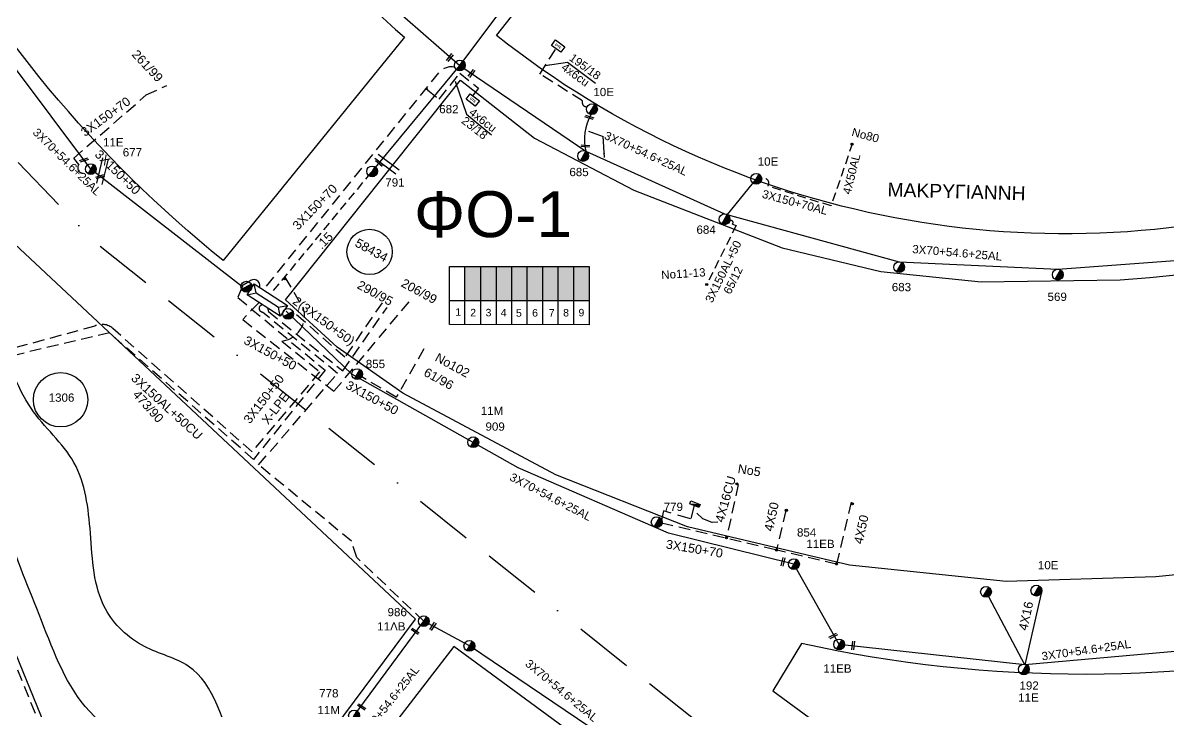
# Model space of a CAD drawing. Header units: millimetres. Extents: x 72 to 3039, y -786 to 786.
# Drawn here: x 1592.4 to 1841.3, y 243.8 to 393.6 of the extents above; entities that cross this region are included whole.
import ezdxf

# ---------------------------------------------------------------- set-up
doc = ezdxf.new("R2010")
doc.units = ezdxf.units.MM
doc.linetypes.add('BORDER', pattern=[44.45, 12.7, -6.35, 12.7, -6.35, 0, -6.35])
doc.linetypes.add('DASHED', pattern=[19.05, 12.7, -6.35])
for name, color, linetype in [('Pillar OTE', 7, 'Continuous'), ('Άγνωστα', 7, 'Continuous'), ('Εναέρια παροχή ΧΤ 4x16', 7, 'SYN_LINE'), ('Επιγραφές - Σχήματα', 7, 'Continuous'), ('Καλώδια ΧΤ   3x150+50AL', 7, 'DASHED'), ('Καλώδια ΧΤ   3x150+70 XLPE', 7, 'DASHED'), ('Καλώδια ΧΤ   3x150+70AL', 7, 'DASHED'), ('Καλώδια ΧΤ   3x150AL+50CU', 7, 'DASHED'), ('Καλώδια ΧΤ   3x150AL+50XLPE', 7, 'DASHED'), ('Μηχανική τομή', 7, 'Continuous'), ('Στύλος ΦΜ', 7, 'Continuous'), ('Στύλος ΦΜ @ 1', 7, 'Continuous'), ('Συνδέσεις', 7, 'Continuous'), ('Συνεστραμμένα ΧΤ   3x70+54.6+25 AL', 7, 'SYN_LINE'), ('Τομή', 7, 'Continuous'), ('Υποσταθμοί', 7, 'Continuous'), ('Υποσταθμός εναέριος 2 στύλων', 7, 'Continuous'), ('Υποσταθμός πόλεως', 7, 'Continuous'), ('Υπόβαθρο ΔΕΗ', 7, 'Continuous'), ('Υπόγεια καλώδια Παροχών ΧΤ   .15', 7, 'DASHED'), ('Υπόγεια καλώδια Παροχών ΧΤ   4x16CU', 7, 'DASHED'), ('Υπόγεια καλώδια Παροχών ΧΤ   4x50AL', 7, 'DASHED'), ('Υπόγεια καλώδια Παροχών ΧΤ   4x6', 7, 'DASHED')]:
    doc.layers.add(name, color=color, linetype=linetype)
doc.styles.get("Standard").update_dxf_attribs({"font": 'arial.ttf'})
doc.linetypes.add('SYN_LINE', pattern='A,0.5,-0.0001,["/\\/\\/\\/",Standard,S=0.1,R=0,X=0,Y=-0.05],-0.25', length=0.7501)
doc.dimstyles.new('ISO-25', dxfattribs={"dimtxt": 2.5, "dimasz": 2.5, "dimexe": 1.25, "dimexo": 0.625, "dimtad": 1, "dimtxsty": 'Standard', "dimcen": 2.5, "dimadec": 0, "dimazin": 0, "dimtfac": 1, "dimtmove": 0, "dimatfit": 3, "dimfxl": 1, "dimarcsym": 0})

# ---------------------------------------------------------------- blocks, each defined once
blk = doc.blocks.new('ΥΠΑΡΧΩΝ ΤΣΙΜΕΝΤΕΝΙΟΣ ΣΤΥΛΟΣ')
at = {"layer": 'Στύλος ΦΜ'}
blk.add_hatch(color=7, dxfattribs=at).paths.add_polyline_path([(-1.29, -2.28, 0.574793), (2.62, 0, 0.268822), (1.3, 2.27)])
at = {"layer": 'Στύλος ΦΜ', "color": 7}
blk.add_line((-1.29, -2.28), (1.3, 2.27), dxfattribs=at)
blk.add_circle((0, 0), 2.62, dxfattribs=at)
at = {"layer": 'Στύλος ΦΜ', "flags": 4}
for tag, p in [('ΑΡΙΘΜΟΣ', (-4.68, 8.05)), ('ΤΥΠΟΣ', (-4.91, 3.03))]:
    blk.add_attdef(tag, p, '', height=4, dxfattribs=at)
blk = doc.blocks.new('ΥΠΟΣΤΑΘΜΟΣ ΕΝΑΕΡΙΟΣ ΕΠΙ 2 ΣΤΥΛΩΝ')
at = {"layer": 'Υποσταθμός εναέριος 2 στύλων', "linetype": 'Continuous'}
for points in [[(-11.97, -2.11, 0.574793), (-8.45, -0.07, 0.268822), (-9.64, 1.98)], [(9.68, -2.15, 0.574793), (13.19, -0.1, 0.268822), (12.01, 1.95)]]:
    blk.add_hatch(color=256, dxfattribs=at).paths.add_polyline_path(points)
for p, q in [((-11.97, -2.11), (-9.64, 1.98)), ((9.68, -2.15), (12.01, 1.95))]:
    blk.add_line(p, q, dxfattribs=at)
for centre in [(-10.81, -0.07), (10.84, -0.1)]:
    blk.add_circle(centre, 2.36, dxfattribs=at)
at = {"layer": 'Υποσταθμός πόλεως', "linetype": 'Continuous', "ltscale": 40}
blk.add_lwpolyline([(-8.57, 2.82), (8.57, 2.82), (8.57, -2.82), (-8.57, -2.82)], close=True, dxfattribs=at)
for points in [[(-5.75, 0), (-8.57, 2.82)], [(-8.57, -2.82), (-5.75, 0)], [(-5.75, 0), (5.75, 0)], [(5.75, 0), (8.57, 2.82)], [(8.57, -2.82), (5.75, 0)]]:
    blk.add_lwpolyline(points, dxfattribs=at)
at = {"layer": 'Υποσταθμός εναέριος 2 στύλων', "ltscale": 40, "flags": 1}
for tag, p in [('ΜΕΤΑΣΧΗΜΑΤΙΣΜΟΣ', (14.09, 2.51)), ('ΙΣΧΥΣ', (14.07, -0.28)), ('ΑΡΙΘΜΟΣ', (14.19, -3))]:
    blk.add_attdef(tag, p, '', height=1.8, dxfattribs=at)
blk = doc.blocks.new('υποσταθμος σε κλειστο χωρο')
at = {"layer": 'Υποσταθμοί', "ltscale": 40}
blk.add_hatch(color=256, dxfattribs=at).paths.add_polyline_path([(-9.5, -3.1), (9.5, -3.1), (9.5, 3.1)])
blk.add_lwpolyline([(-9.5, -3.1), (-9.5, 3.1), (9.5, 3.1), (9.5, -3.1)], close=True, dxfattribs=at)
blk.add_lwpolyline([(-9.5, -3.1), (9.5, 3.1)], dxfattribs=at)
blk = doc.blocks.new('ΥΠΑΡΧΩΝ ΥΠΟΣΤΑΘΜΟΣ ΣΕ ΚΛΕΙΣΤΟ ΧΩΡΟ')
at = {"layer": 'Υποσταθμοί'}
blk.add_blockref('υποσταθμος σε κλειστο χωρο', (0, 0), dxfattribs=at)
at = {"layer": 'Υποσταθμοί', "linetype": 'SYN_LINE', "ltscale": 40, "flags": 1}
for tag, p in [('ΜΕΤΑΣΧΗΜΑΤΙΣΜΟΣ', (10.7, 2.2)), ('ΙΣΧΥΣ', (10.6, -0.9)), ('ΑΡΙΘΜΟΣ', (10.8, -3.9))]:
    blk.add_attdef(tag, p, '', height=2, dxfattribs=at)
blk = doc.blocks.new('ΤΟΜΗ')
at = {"layer": 'Τομή', "ltscale": 40}
for p, q in [((-5.68, 0), (5.68, 0)), ((5.68, -2.33), (-5.68, -2.33))]:
    blk.add_line(p, q, dxfattribs=at)
blk = doc.blocks.new('_ΣΥΝΔΕΣΗ')
at = {"layer": 'Συνδέσεις', "linetype": 'SYN_LINE', "ltscale": 40}
blk.add_hatch(color=256, dxfattribs=at).paths.add_polyline_path([(0.5, -0.01, 1), (-0.5, -0.01, 1)])
at = {"layer": 'Συνδέσεις'}
blk.add_circle((0, -0.01), 0.5, dxfattribs=at)
blk = doc.blocks.new('ΜΗΧΑΝΙΚΗ ΤΟΜΗ')
at = {"layer": 'Μηχανική τομή', "ltscale": 40}
for p, q in [((-1.89, 0.78), (1.89, 0.78)), ((1.89, 0), (-1.89, 0))]:
    blk.add_line(p, q, dxfattribs=at)
blk = doc.blocks.new('PILLAR ΟΤΕ')
at = {"layer": 'Pillar OTE', "ltscale": 40}
blk.add_lwpolyline([(-3.31, 2.02), (3.39, 2.02), (3.39, -1.99), (-3.31, -1.99)], close=True, dxfattribs=at)
at = {"layer": 'Pillar OTE', "insert": (-1.81, 0.71), "char_height": 1.3575, "width": 109.961, "attachment_point": 1}
blk.add_mtext('{\\fArial|b1|i0|c161|p34;OTE}', dxfattribs=at)

msp = doc.modelspace()

# ---------------------------------------------------------------- hatches: boundary and pattern name
at = {"layer": 'Pillar OTE', "ltscale": 40}
h = msp.add_hatch(color=256, dxfattribs=at)
h.dxf.hatch_style = 1
h.paths.add_polyline_path([(1679.88, 379.07), (1680.29, 378.97), (1680.1, 379.35)])
at = {"layer": 'Καλώδια ΧΤ   3x150AL+50CU', "linetype": 'DASHED', "ltscale": 0.2}
h = msp.add_hatch(color=6, dxfattribs=at)
h.dxf.hatch_style = 1
h.paths.add_polyline_path([(1691.89, 340.55), (1688.45, 340.55), (1688.45, 333.19), (1691.89, 333.19)])
h = msp.add_hatch(color=27, dxfattribs=at)
h.dxf.hatch_style = 1
h.paths.add_polyline_path([(1695.33, 340.55), (1691.89, 340.55), (1691.89, 333.19), (1695.33, 333.18)])
h = msp.add_hatch(color=85, dxfattribs=at)
h.dxf.hatch_style = 1
h.paths.add_polyline_path([(1698.63, 340.55), (1695.33, 340.55), (1695.33, 333.18), (1698.63, 333.18)])
h = msp.add_hatch(color=173, dxfattribs=at)
h.dxf.hatch_style = 1
h.paths.add_polyline_path([(1702.01, 340.55), (1698.63, 340.55), (1698.63, 333.18), (1702.01, 333.18)])
h = msp.add_hatch(color=5, dxfattribs=at)
h.dxf.hatch_style = 1
h.paths.add_polyline_path([(1705.41, 340.55), (1702.01, 340.55), (1702.01, 333.18), (1705.41, 333.17)])
h = msp.add_hatch(color=2, dxfattribs=at)
h.dxf.hatch_style = 1
h.paths.add_polyline_path([(1708.75, 340.55), (1705.41, 340.55), (1705.41, 333.17), (1708.74, 333.17)])
h = msp.add_hatch(color=133, dxfattribs=at)
h.dxf.hatch_style = 1
h.paths.add_polyline_path([(1712.13, 340.55), (1708.75, 340.55), (1708.74, 333.17), (1712.13, 333.17)])
h = msp.add_hatch(color=30, dxfattribs=at)
h.dxf.hatch_style = 1
h.paths.add_polyline_path([(1715.45, 340.55), (1712.13, 340.55), (1712.13, 333.17), (1715.45, 333.16)])

# ---------------------------------------------------------------- linework, layer by layer
at = {"layer": 'Pillar OTE', "ltscale": 40}
for points in [[(1680.1, 379.35), (1680.29, 378.97), (1679.88, 379.07), (1680.1, 379.35)], [(1685.12, 327.91), (1685.12, 340.55), (1715.45, 340.55), (1715.45, 327.88), (1685.12, 327.91)], [(1688.45, 327.91), (1688.45, 340.55)], [(1691.89, 327.91), (1691.89, 340.55)], [(1695.33, 327.9), (1695.33, 340.55)], [(1698.62, 327.9), (1698.63, 340.55)], [(1702.01, 327.9), (1702.01, 340.55)], [(1705.41, 327.89), (1705.41, 340.55)], [(1708.74, 327.89), (1708.75, 340.55)], [(1712.13, 327.89), (1712.13, 340.55)], [(1685.12, 333.19), (1715.45, 333.16)]]:
    msp.add_lwpolyline(points, dxfattribs=at)
at = {"layer": 'Άγνωστα', "color": 6, "linetype": 'DASHED', "ltscale": 0.2}
msp.add_lwpolyline([(1640.08, 336.24), (1639.08, 333.81), (1658.04, 317.99), (1642.49, 298.57), (1611.19, 326.13), (1569.11, 316.15), (1573.55, 301.97, -1.192804), (1568.97, 300.92, -2.694576)], format="xyb", dxfattribs=at)
at = {"layer": 'Άγνωστα', "color": 5, "linetype": 'DASHED', "ltscale": 0.2}
msp.add_lwpolyline([(1747.88, 293.12), (1745.31, 281.56)], dxfattribs=at)
at = {"layer": 'Άγνωστα', "color": 5}
msp.add_lwpolyline([(1810.15, 253.91), (1801.72, 269.76)], dxfattribs=at)
at = {"layer": 'Εναέρια παροχή ΧΤ 4x16', "color": 5, "ltscale": 20}
msp.add_lwpolyline([(1813.86, 270.04), (1810.15, 253.91)], dxfattribs=at)
at = {"layer": 'Επιγραφές - Σχήματα', "ltscale": 20}
msp.add_lwpolyline([(1743.46, 284.95), (1742.19, 284.88), (1740.17, 285.63), (1738.89, 286.9)], dxfattribs=at)
msp.add_circle((1600.55, 311.56), 5.91, dxfattribs=at)
at = {"layer": 'Καλώδια ΧΤ   3x150+50AL', "color": 1, "ltscale": 0.15}
msp.add_lwpolyline([(1745.89, 350.2, -1.363264), (1746.61, 349.8), (1747.42, 349.51), (1741.12, 336.83)], format="xyb", dxfattribs=at)
at = {"layer": 'Καλώδια ΧΤ   3x150+50AL', "color": 27, "ltscale": 0.2}
msp.add_lwpolyline([(1649.29, 338.26), (1653.37, 331.35, -0.461332), (1648.64, 324.33), (1656.87, 317.65), (1642.18, 300.26), (1611.89, 327.08, 0.305179), (1608, 327.6), (1569.27, 316.98, -0.099638), (1566.54, 311.36), (1568.78, 306.74)], format="xyb", dxfattribs=at)
at = {"layer": 'Καλώδια ΧΤ   3x150+50AL', "color": 30, "ltscale": 0.2}
msp.add_lwpolyline([(1643.62, 332.68), (1640.14, 329.01), (1659.98, 313.4), (1676.99, 333.66)], dxfattribs=at)
at = {"layer": 'Καλώδια ΧΤ   3x150+50AL', "color": 85, "ltscale": 0.2}
msp.add_lwpolyline([(1679.51, 263.39), (1664.95, 277.22), (1663.79, 280.79), (1643.6, 297.41), (1660.74, 317.3), (1644.41, 330.64, -0.932555), (1644.48, 332.21)], format="xyb", dxfattribs=at)
at = {"layer": 'Καλώδια ΧΤ   3x150+50AL', "color": 2, "ltscale": 0.2}
msp.add_lwpolyline([(1645.54, 331.53), (1645.73, 330.75), (1661.89, 317.86), (1671.52, 331.6)], dxfattribs=at)
at = {"layer": 'Καλώδια ΧΤ   3x150+50AL', "color": 133, "ltscale": 0.2}
msp.add_lwpolyline([(1670.44, 332.68), (1662.32, 320.81), (1651.05, 330.79)], dxfattribs=at)
at = {"layer": 'Καλώδια ΧΤ   3x150+50AL', "color": 5, "ltscale": 0.2}
msp.add_lwpolyline([(1679.52, 322.62), (1673.53, 312.13), (1665.02, 317.13)], dxfattribs=at)
at = {"layer": 'Καλώδια ΧΤ   3x150+70AL', "color": 173, "ltscale": 0.2}
msp.add_lwpolyline([(1645.29, 336.27), (1682.83, 382.73, -0.285813), (1686.24, 383.91, -0.555436)], format="xyb", dxfattribs=at)
at = {"layer": 'Καλώδια ΧΤ   3x150+70AL', "color": 2, "ltscale": 0.2}
msp.add_lwpolyline([(1606.17, 361.07, -0.861252), (1604.5, 362.72), (1603.42, 364.13), (1619.19, 377.88), (1623.66, 379.93)], format="xyb", dxfattribs=at)
at = {"layer": 'Καλώδια ΧΤ   3x150+70AL', "color": 1, "ltscale": 0.15}
msp.add_lwpolyline([(1768.03, 353.72), (1754.29, 358.09, 1.181075), (1752.68, 359.08)], format="xyb", dxfattribs=at)
at = {"layer": 'Καλώδια ΧΤ   3x150AL+50CU', "color": 7, "linetype": 'DASHED', "ltscale": 0.2}
msp.add_lwpolyline([(1713.98, 376.59), (1704.75, 382.42)], dxfattribs=at)
at = {"layer": 'Καλώδια ΧΤ   3x150AL+50CU', "color": 85, "ltscale": 0.2}
msp.add_lwpolyline([(1550.47, 127.27, 0.167498), (1548.62, 129.54), (1546.56, 129.9), (1546.53, 132.78), (1549.32, 132.66), (1553.53, 130.94), (1556.34, 130.84), (1557.61, 130.84), (1612.23, 123.49, 0.418036), (1626.16, 134.26, -0.105438), (1628.31, 140.51, -0.435561), (1630.56, 144.15), (1634.08, 146.19), (1633.81, 147.59, 0.651096), (1631.18, 155.18), (1571.08, 301.93)], format="xyb", dxfattribs=at)
at = {"layer": 'Συνεστραμμένα ΧΤ   3x70+54.6+25 AL', "color": 2, "ltscale": 20}
msp.add_lwpolyline([(1607.14, 361.74), (1581.43, 396.03), (1561.9, 430.07), (1548.79, 460.94), (1540.89, 489.8), (1537.15, 515.37), (1535.28, 535.85), (1534.12, 565.03), (1536.11, 586.78), (1541.27, 612.05), (1527.02, 622.19)], dxfattribs=at)
at = {"layer": 'Συνεστραμμένα ΧΤ   3x70+54.6+25 AL', "color": 173, "ltscale": 20}
msp.add_lwpolyline([(1601.36, 540.96), (1610.85, 498.67), (1622.75, 465.07), (1637.67, 437.41), (1649.94, 421.69), (1659.48, 408.7), (1687.35, 384.3)], dxfattribs=at)
at = {"layer": 'Συνεστραμμένα ΧΤ   3x70+54.6+25 AL', "color": 1, "ltscale": 20}
for points in [[(1668.28, 361.23), (1687.36, 384.3), (1714.01, 419.87), (1735.23, 442.82)], [(1687.35, 384.3), (1714.73, 365.62), (1744.88, 352), (1782.85, 341.59), (1817.33, 339.97), (1849.67, 342.38), (1879.25, 345.51), (1893.47, 347.01)]]:
    msp.add_lwpolyline(points, dxfattribs=at)
at = {"layer": 'Συνεστραμμένα ΧΤ   3x70+54.6+25 AL', "color": 6, "ltscale": 20}
msp.add_lwpolyline([(1643.83, 335.99, 0.824539), (1641.47, 337.2), (1639.85, 336.24), (1607.14, 361.74)], format="xyb", dxfattribs=at)
at = {"layer": 'Συνεστραμμένα ΧΤ   3x70+54.6+25 AL', "color": 1, "ltscale": 10}
msp.add_lwpolyline([(1751.79, 359.64), (1745.47, 351.84)], dxfattribs=at)
at = {"layer": 'Συνεστραμμένα ΧΤ   3x70+54.6+25 AL', "color": 5, "ltscale": 20}
msp.add_lwpolyline([(1900, 262.41), (1884.45, 260.5), (1810.15, 253.91), (1769.8, 258.33), (1759.97, 275.8), (1732.71, 282.51), (1699.99, 296.75), (1663.84, 317.13), (1649.61, 330.86)], dxfattribs=at)
at = {"layer": 'Συνεστραμμένα ΧΤ   3x70+54.6+25 AL', "color": 85, "ltscale": 20}
for points in [[(1664.34, 242.84), (1664.34, 242.84), (1679.51, 263.39)], [(1802.5, 176.12), (1774.75, 196.62), (1738.28, 222.12), (1718.09, 238.67), (1689.43, 258.01), (1679.51, 263.39), (1679.51, 263.39)]]:
    msp.add_lwpolyline(points, dxfattribs=at)
at = {"layer": 'Συνεστραμμένα ΧΤ   3x70+54.6+25 AL', "color": 1, "linetype": 'SYN_LINE', "ltscale": 10}
msp.add_arc((1725.14, 368.23), 10.74, 149.8599, 194.0671, dxfattribs=at)
at = {"layer": 'Υπόβαθρο ΔΕΗ'}
for points in [[(1675.29, 390.44), (1635.92, 341.85, -0.204631), (1538.56, 524.44), (1600.73, 530.49, 0.185276), (1675.29, 390.44, 0.883462)], [(1870.91, 419.88), (1877.05, 356.39, -0.24723), (1695.3, 390.82), (1735.1, 441.32, 0.200217), (1870.91, 419.88, -0.178998)], [(1912.77, -92.84), (1811.32, -10.35), (1793.95, 14.66), (1786.14, 32.84), (1769.4, 61.49), (1759.83, 76.42), (1734.57, 110.35), (1713.39, 133.78), (1693.09, 154.57, 0.345717), (1674.29, 157.05), (1655.63, 146.96, 0.248317), (1634.79, 148.29), (1568.35, 311.22)], [(1894.61, 145.99), (1885.34, 258.75, -0.110239), (1761.64, 258.53), (1755.36, 248.22), (1894.61, 145.99)]]:
    msp.add_lwpolyline(points, format="xyb", dxfattribs=at)
at = {"layer": 'Υπόβαθρο ΔΕΗ', "color": 1, "linetype": 'BORDER', "lineweight": 30, "flags": 128}
msp.add_lwpolyline([(1161.32, -307.88), (1183.99, -216.79), (1288.48, 155.79), (1516.42, 441.46), (1607.46, 346.35), (1770.62, 216.28), (2064.96, -1.2)], dxfattribs=at)
at = {"layer": 'Υπόβαθρο ΔΕΗ'}
for points in [[(1877.78, 343.3), (1884.25, 277.61), (1838.66, 273.07), (1806.07, 272.05), (1772.06, 275.56), (1736.82, 283.92), (1708.24, 295.2), (1674.92, 312.96), (1660.65, 323.02), (1649.43, 333.33), (1687.49, 381.12), (1703.55, 368.45), (1725.15, 357.15), (1757.44, 344.61), (1778.83, 339.47), (1800.64, 337.21), (1830.92, 337.62), (1837.35, 338.14), (1864.39, 340.93), (1877.78, 343.3)], [(1648.84, 225.01), (1648.84, 225.01), (1677.73, 263.79), (1561.07, 373.04), (1540.87, 376.4), (1540.1, 375.6), (1565.38, 316.75)], [(1698.18, 185.92), (1728.91, 226.34), (1686.02, 257.86), (1661.68, 226.23), (1698.18, 185.92)]]:
    msp.add_lwpolyline(points, dxfattribs=at)
msp.add_circle((1667.73, 343.74), 4.92, dxfattribs=at)
for points in [[(1913.39, -91.84), (1910.67, -87.13), (1901.72, -78.39), (1890.07, -61.02), (1871.96, -46.98), (1848.42, -26.03), (1819.68, 5.53), (1810.61, 13.68), (1802.29, 30.22), (1769.72, 65.89), (1761.47, 76.97), (1756.27, 88.1), (1746.69, 99.13), (1739.6, 112.79), (1714.41, 144), (1681.91, 181.48), (1642.93, 212.01), (1639.44, 221.59), (1626.4, 231.1), (1605.9, 244.83), (1595.89, 264.84), (1588.6, 285.36), (1584.02, 299.5), (1569.42, 311.36), (1557.84, 337.31), (1550.14, 350.46), (1546.77, 375.41)], [(1919.55, -81.8), (1917, -79.66), (1915.11, -70.97), (1906.19, -67.42), (1890, -46.9), (1866.66, -27.71), (1848.08, -9.69), (1840.66, 3.49), (1828.74, 10.75), (1824.18, 17.97), (1819.27, 34.38), (1809.32, 44.49), (1810.59, 42.11), (1807.71, 40.95), (1803.83, 42.44), (1793.86, 55.73), (1776.39, 74.37), (1769.57, 87.77), (1755.2, 103.48), (1749.49, 114.83), (1748.49, 115.31), (1747.46, 114.35), (1744.52, 115.99), (1732.2, 137.7), (1731.62, 137.68), (1731.13, 136.13), (1720.56, 147.22), (1716.84, 152.55), (1713.49, 160.39), (1705.21, 170.66), (1697.69, 179.47), (1672.22, 204.18), (1662.12, 208.28), (1638.84, 233.9), (1628.31, 253.61), (1618.8, 257.87), (1610.3, 266.09), (1607.03, 282.53), (1603.46, 297.89), (1594.15, 309.71), (1586.24, 325.43), (1572.1, 341.31), (1562.61, 357.02), (1557.58, 373.62)]]:
    msp.add_spline(points, degree=3, dxfattribs=at)
at = {"layer": 'Υπόγεια καλώδια Παροχών ΧΤ   .15', "color": 27, "ltscale": 0.15}
msp.add_lwpolyline([(1646.86, 335.31), (1668.28, 361.23)], dxfattribs=at)
at = {"layer": 'Υπόγεια καλώδια Παροχών ΧΤ   4x16CU', "color": 5, "ltscale": 0.23}
msp.add_lwpolyline([(1738.31, 288.52), (1737.5, 285.62), (1731.65, 287.37), (1731.06, 284.72)], dxfattribs=at)
at = {"layer": 'Υπόγεια καλώδια Παροχών ΧΤ   4x50AL', "color": 1, "ltscale": 0.15}
msp.add_lwpolyline([(1772.7, 367.36), (1768.03, 353.72)], dxfattribs=at)
at = {"layer": 'Υπόγεια καλώδια Παροχών ΧΤ   4x50AL', "color": 5, "ltscale": 0.2}
for points in [[(1772.43, 289.3), (1769.23, 275.78), (1755.94, 278.93), (1730.73, 284.8)], [(1758.2, 287.48), (1756.16, 278.88)]]:
    msp.add_lwpolyline(points, dxfattribs=at)
at = {"layer": 'Υπόγεια καλώδια Παροχών ΧΤ   4x6', "color": 1, "linetype": 'DASHED', "ltscale": 0.2}
msp.add_lwpolyline([(1715.02, 375.31, -0.552042), (1713.98, 376.59), (1704.75, 382.42), (1708.25, 387.95)], format="xyb", dxfattribs=at)
at = {"layer": 'Υπόγεια καλώδια Παροχών ΧΤ   4x6', "color": 173, "linetype": 'DASHED', "ltscale": 0.2}
msp.add_lwpolyline([(1680.29, 378.97), (1682.86, 376.99), (1687.32, 382.59), (1691.42, 379.36), (1690.12, 377.71)], dxfattribs=at)

# ---------------------------------------------------------------- block references
at = {"layer": 'Pillar OTE', "xscale": 0.375, "yscale": 0.375, "zscale": 0.375}
for p, rotation in [((1708.68, 388.51), 324), ((1690.12, 376.79), 322.0000000000001)]:
    msp.add_blockref('PILLAR ΟΤΕ', p, dxfattribs=dict(at, rotation=rotation))
at = {"layer": 'Μηχανική τομή'}
for p, xscale, yscale, zscale, rotation in [((1685.31, 385.88), 0.4999999999996212, 0.4999999999996212, 0.4999999999996212, 52.7640606360772), ((1690.04, 382.45), 0.4999999999996557, 0.4999999999996557, 0.4999999999996557, 52.76406063607202), ((1715.44, 372.82), 0.4999999999996771, 0.4999999999996771, 0.4999999999996771, 342.3120744253746), ((1714.6, 366.59), 0.4999999999996771, 0.4999999999996771, 0.4999999999996771, 355.7392486355627), ((1605.71, 363.52), 0.4999999999996562, 0.4999999999996562, 0.4999999999996562, 18.62120344592566), ((1669.76, 362.93), 0.4999999999996153, 0.4999999999996153, 0.4999999999996153, 319.6011395096744), ((1609.2, 359.91), 0.4999999999996562, 0.4999999999996562, 0.4999999999996562, 18.62120344592566), ((1757.78, 276.25), 0.4999999999997163, 0.4999999999997163, 0.4999999999997163, 74.97265173123797), ((1677.75, 261.36), 0.4999999999999271, 0.4999999999999271, 0.4999999999999271, 146.2753955288472), ((1681.33, 262.36), 0.4999999999999271, 0.4999999999999271, 0.4999999999999271, 236.2753955288472), ((1768.59, 260.01), 0.4999999999998008, 0.4999999999998008, 0.4999999999998008, 27.36546463591612), ((1772.65, 258.12), 0.4999999999998386, 0.4999999999998386, 0.4999999999998386, 264.2859903990271), ((1666.11, 244.91), 0.4999999999999271, 0.4999999999999271, 0.4999999999999271, 146.2753955288472)]:
    msp.add_blockref('ΜΗΧΑΝΙΚΗ ΤΟΜΗ', p, dxfattribs=dict(at, xscale=xscale, yscale=yscale, zscale=zscale, rotation=rotation))
at = {"layer": 'Στύλος ΦΜ @ 1', "ltscale": 40}
ref = msp.add_blockref('ΥΠΑΡΧΩΝ ΤΣΙΜΕΝΤΕΝΙΟΣ ΣΤΥΛΟΣ', (1687.35, 384.3), dxfattribs=dict(at, xscale=0.4499999999998181, yscale=0.4499999999998181, zscale=0.4499999999998181))
ref.add_attrib('ΑΡΙΘΜΟΣ', '682', (1682.86, 373.89), dxfattribs={"layer": 'Στύλος ΦΜ', "height": 1.8, "flags": 4})
ref = msp.add_blockref('ΥΠΑΡΧΩΝ ΤΣΙΜΕΝΤΕΝΙΟΣ ΣΤΥΛΟΣ', (1716.07, 374.78), dxfattribs=dict(at, xscale=0.4499999999998181, yscale=0.4499999999998181, zscale=0.4499999999998181))
ref.add_attrib('ΤΥΠΟΣ', '10Ε', (1716.37, 377.62), dxfattribs={"layer": 'Στύλος ΦΜ', "height": 1.8, "flags": 4})
ref = msp.add_blockref('ΥΠΑΡΧΩΝ ΤΣΙΜΕΝΤΕΝΙΟΣ ΣΤΥΛΟΣ', (1607.14, 361.74), dxfattribs=dict(at, xscale=0.4499999999998181, yscale=0.4499999999998181, zscale=0.4499999999998181))
ref.add_attrib('ΤΥΠΟΣ', '11Ε', (1609.77, 366.68), dxfattribs={"layer": 'Στύλος ΦΜ', "height": 1.8, "flags": 4})
ref.add_attrib('ΑΡΙΘΜΟΣ', '677', (1614.07, 364.5), dxfattribs={"layer": 'Στύλος ΦΜ', "height": 1.8, "flags": 4})
ref = msp.add_blockref('ΥΠΑΡΧΩΝ ΤΣΙΜΕΝΤΕΝΙΟΣ ΣΤΥΛΟΣ', (1714.14, 364.6), dxfattribs=dict(at, xscale=0.4499999999998181, yscale=0.4499999999998181, zscale=0.4499999999998181))
ref.add_attrib('ΑΡΙΘΜΟΣ', '685', (1711.16, 360.21), dxfattribs={"layer": 'Στύλος ΦΜ', "height": 1.8, "flags": 4})
ref = msp.add_blockref('ΥΠΑΡΧΩΝ ΤΣΙΜΕΝΤΕΝΙΟΣ ΣΤΥΛΟΣ', (1751.79, 359.64), dxfattribs=dict(at, xscale=0.4499999999998181, yscale=0.4499999999998181, zscale=0.4499999999998181))
ref.add_attrib('ΤΥΠΟΣ', '10Ε', (1752.09, 362.49), dxfattribs={"layer": 'Στύλος ΦΜ', "height": 1.8, "flags": 4})
ref = msp.add_blockref('ΥΠΑΡΧΩΝ ΤΣΙΜΕΝΤΕΝΙΟΣ ΣΤΥΛΟΣ', (1668.28, 361.24), dxfattribs=dict(at, xscale=0.4499999999998181, yscale=0.4499999999998181, zscale=0.4499999999998181))
ref.add_attrib('ΑΡΙΘΜΟΣ', '791', (1671.14, 357.95), dxfattribs={"layer": 'Στύλος ΦΜ', "height": 1.8, "flags": 4})
ref = msp.add_blockref('ΥΠΑΡΧΩΝ ΤΣΙΜΕΝΤΕΝΙΟΣ ΣΤΥΛΟΣ', (1744.88, 350.82), dxfattribs=dict(at, xscale=0.4499999999998181, yscale=0.4499999999998181, zscale=0.4499999999998181))
ref.add_attrib('ΑΡΙΘΜΟΣ', '684', (1738.78, 347.67), dxfattribs={"layer": 'Στύλος ΦΜ', "height": 1.8, "flags": 4})
ref = msp.add_blockref('ΥΠΑΡΧΩΝ ΤΣΙΜΕΝΤΕΝΙΟΣ ΣΤΥΛΟΣ', (1782.85, 340.41), dxfattribs=dict(at, xscale=0.4499999999998181, yscale=0.4499999999998181, zscale=0.4499999999998181))
ref.add_attrib('ΑΡΙΘΜΟΣ', '683', (1781.24, 335.18), dxfattribs={"layer": 'Στύλος ΦΜ', "height": 1.8, "flags": 4})
ref = msp.add_blockref('ΥΠΑΡΧΩΝ ΤΣΙΜΕΝΤΕΝΙΟΣ ΣΤΥΛΟΣ', (1817.33, 338.79), dxfattribs=dict(at, xscale=0.4499999999998181, yscale=0.4499999999998181, zscale=0.4499999999998181))
ref.add_attrib('ΑΡΙΘΜΟΣ', '569', (1815.1, 333.07), dxfattribs={"layer": 'Στύλος ΦΜ', "height": 1.8, "flags": 4})
ref = msp.add_blockref('ΥΠΑΡΧΩΝ ΤΣΙΜΕΝΤΕΝΙΟΣ ΣΤΥΛΟΣ', (1665.02, 317.13), dxfattribs=dict(at, xscale=0.4499999999998181, yscale=0.4499999999998181, zscale=0.4499999999998181))
ref.add_attrib('ΑΡΙΘΜΟΣ', '855', (1666.9, 318.45), dxfattribs={"layer": 'Στύλος ΦΜ', "height": 1.8, "flags": 4})
ref = msp.add_blockref('ΥΠΑΡΧΩΝ ΤΣΙΜΕΝΤΕΝΙΟΣ ΣΤΥΛΟΣ', (1690.27, 302.32), dxfattribs=dict(at, xscale=0.4499999999998181, yscale=0.4499999999998181, zscale=0.4499999999998181))
ref.add_attrib('ΤΥΠΟΣ', '11Μ', (1691.89, 308.26), dxfattribs={"layer": 'Στύλος ΦΜ', "height": 1.8, "flags": 4})
ref.add_attrib('ΑΡΙΘΜΟΣ', '909', (1692.92, 304.83), dxfattribs={"layer": 'Στύλος ΦΜ', "height": 1.8, "flags": 4})
ref = msp.add_blockref('ΥΠΑΡΧΩΝ ΤΣΙΜΕΝΤΕΝΙΟΣ ΣΤΥΛΟΣ', (1730.13, 284.94), dxfattribs=dict(at, xscale=0.4499999999998181, yscale=0.4499999999998181, zscale=0.4499999999998181))
ref.add_attrib('ΑΡΙΘΜΟΣ', '779', (1731.65, 287.37), dxfattribs={"layer": 'Στύλος ΦΜ', "height": 1.8, "flags": 4})
ref = msp.add_blockref('ΥΠΑΡΧΩΝ ΤΣΙΜΕΝΤΕΝΙΟΣ ΣΤΥΛΟΣ', (1759.97, 275.8), dxfattribs=dict(at, xscale=0.4499999999998181, yscale=0.4499999999998181, zscale=0.4499999999998181))
ref.add_attrib('ΤΥΠΟΣ', '11ΕΒ', (1762.66, 279.3), dxfattribs={"layer": 'Στύλος ΦΜ', "height": 1.8, "flags": 4})
ref.add_attrib('ΑΡΙΘΜΟΣ', '854', (1760.63, 281.8), dxfattribs={"layer": 'Στύλος ΦΜ', "height": 1.8, "flags": 4})
ref = msp.add_blockref('ΥΠΑΡΧΩΝ ΤΣΙΜΕΝΤΕΝΙΟΣ ΣΤΥΛΟΣ', (1812.68, 270.04), dxfattribs=dict(at, xscale=0.4499999999998181, yscale=0.4499999999998181, zscale=0.4499999999998181))
ref.add_attrib('ΤΥΠΟΣ', '10Ε', (1813, 274.68), dxfattribs={"layer": 'Στύλος ΦΜ', "height": 1.8, "flags": 4})
at = {"layer": 'Στύλος ΦΜ @ 1', "ltscale": 40, "xscale": 0.4499999999998181, "yscale": 0.4499999999998181, "zscale": 0.4499999999998181}
for p in [(1801.72, 269.76), (1689.42, 258.01)]:
    msp.add_blockref('ΥΠΑΡΧΩΝ ΤΣΙΜΕΝΤΕΝΙΟΣ ΣΤΥΛΟΣ', p, dxfattribs=at)
at = {"layer": 'Στύλος ΦΜ @ 1', "ltscale": 40}
ref = msp.add_blockref('ΥΠΑΡΧΩΝ ΤΣΙΜΕΝΤΕΝΙΟΣ ΣΤΥΛΟΣ', (1679.51, 263.39), dxfattribs=dict(at, xscale=0.4499999999998181, yscale=0.4499999999998181, zscale=0.4499999999998181))
ref.add_attrib('ΤΥΠΟΣ', '11ΛΒ', (1669.38, 261.36), dxfattribs={"layer": 'Στύλος ΦΜ', "height": 1.8, "flags": 4})
ref.add_attrib('ΑΡΙΘΜΟΣ', '986', (1671.63, 264.46), dxfattribs={"layer": 'Στύλος ΦΜ', "height": 1.8, "flags": 4})
ref = msp.add_blockref('ΥΠΑΡΧΩΝ ΤΣΙΜΕΝΤΕΝΙΟΣ ΣΤΥΛΟΣ', (1769.8, 258.33), dxfattribs=dict(at, xscale=0.4499999999998181, yscale=0.4499999999998181, zscale=0.4499999999998181))
ref.add_attrib('ΤΥΠΟΣ', '11ΕΒ', (1766.35, 252.19), dxfattribs={"layer": 'Στύλος ΦΜ', "height": 1.8, "flags": 4})
ref = msp.add_blockref('ΥΠΑΡΧΩΝ ΤΣΙΜΕΝΤΕΝΙΟΣ ΣΤΥΛΟΣ', (1809.95, 252.89), dxfattribs=dict(at, xscale=0.4499999999998181, yscale=0.4499999999998181, zscale=0.4499999999998181))
ref.add_attrib('ΤΥΠΟΣ', '11Ε', (1808.71, 245.88), dxfattribs={"layer": 'Στύλος ΦΜ', "height": 1.8, "flags": 4})
ref.add_attrib('ΑΡΙΘΜΟΣ', '192', (1808.99, 248.48), dxfattribs={"layer": 'Στύλος ΦΜ', "height": 1.8, "flags": 4})
ref = msp.add_blockref('ΥΠΑΡΧΩΝ ΤΣΙΜΕΝΤΕΝΙΟΣ ΣΤΥΛΟΣ', (1664.34, 242.84), dxfattribs=dict(at, xscale=0.4499999999998181, yscale=0.4499999999998181, zscale=0.4499999999998181))
ref.add_attrib('ΤΥΠΟΣ', '11Μ', (1656.39, 243.16), dxfattribs={"layer": 'Στύλος ΦΜ', "height": 1.8, "flags": 4})
ref.add_attrib('ΑΡΙΘΜΟΣ', '778', (1656.77, 246.8), dxfattribs={"layer": 'Στύλος ΦΜ', "height": 1.8, "flags": 4})
at = {"layer": 'Συνδέσεις', "xscale": 0.4499999999998181, "yscale": 0.4499999999998181, "zscale": 0.4499999999998181}
for p in [(1772.6, 367.17), (1649.32, 337.86), (1741.01, 336.64), (1747.57, 293.26), (1772.67, 288.93), (1758.32, 287.51), (1745.31, 281.56), (1756.16, 278.88), (1769.24, 275.84)]:
    msp.add_blockref('_ΣΥΝΔΕΣΗ', p, dxfattribs=at)
at = {"layer": 'Τομή'}
for p, xscale, yscale, zscale, rotation in [((1610.21, 361.15), 0.4999999999999341, 0.4999999999999341, 0.4999999999999341, 256.4389295986966), ((1671.18, 362.34), 0.5000000000000291, 0.5000000000000291, 0.5000000000000291, 143.4560464757625)]:
    msp.add_blockref('ΤΟΜΗ', p, dxfattribs=dict(at, xscale=xscale, yscale=yscale, zscale=zscale, rotation=rotation))
at = {"layer": 'Υποσταθμοί', "xscale": 0.1124999999999578, "yscale": 0.1124999999999578, "zscale": 0.1124999999999578, "rotation": 339.5570312994459}
msp.add_blockref('ΥΠΑΡΧΩΝ ΥΠΟΣΤΑΘΜΟΣ ΣΕ ΚΛΕΙΣΤΟ ΧΩΡΟ', (1738.43, 288.85), dxfattribs=at)
at = {"layer": 'Υποσταθμός εναέριος 2 στύλων', "xscale": 0.5000000000000238, "yscale": 0.5000000000000238, "zscale": 0.5000000000000238, "rotation": 327.0337751093448}
msp.add_blockref('ΥΠΟΣΤΑΘΜΟΣ ΕΝΑΕΡΙΟΣ ΕΠΙ 2 ΣΤΥΛΩΝ', (1645.49, 333.24), dxfattribs=at)

# ---------------------------------------------------------------- texts
at = {"ltscale": 30, "char_height": 1.63, "width": 11.2573, "attachment_point": 1}
for s, insert in [('1', (1686.37, 331.47)), ('2', (1689.6, 331.34)), ('3', (1692.94, 331.34)), ('4', (1696.24, 331.34)), ('5', (1699.54, 331.26)), ('6', (1703.06, 331.29)), ('7', (1706.69, 331.29)), ('8', (1709.8, 331.31)), ('9', (1713.14, 331.34))]:
    msp.add_mtext(s, dxfattribs=dict(at, insert=insert))
at = {"layer": 'Εναέρια παροχή ΧΤ 4x16', "insert": (1808.77, 261.63), "char_height": 1.8, "width": 23.5192, "attachment_point": 1, "rotation": 77.7926}
msp.add_mtext('{\\H1.083x;4X16}', dxfattribs=at)
at = {"layer": 'Επιγραφές - Σχήματα', "attachment_point": 1}
for s, insert, char_height, width, rotation in [('261/99', (1617.3, 387.91), 1.949, 12.8621, 313.1243), ('No80', (1772.85, 370.76), 1.8, 23.5192, 344.9519), ('MAKPYΓIANNH', (1780.36, 358.81), 3, 23.5192, 358.3696), ('{\\H1.083x;58434}', (1665.29, 346.78), 1.8, 23.5192, 331.4322), ('{\\H1.083x;290/95}', (1665.76, 337.63), 1.8, 23.5192, 331.4322), ('{\\H1.083x;206/99}', (1675.32, 338.04), 1.8, 23.5192, 331.4322), ('{\\H1.083x;No102}', (1682.68, 321.85), 1.8, 23.5192, 331.4322), ('{\\H1.083x;61/96}', (1680.24, 318.63), 1.8, 23.5192, 331.4322), ('{\\H1.083x;473/90}', (1617.54, 313.87), 1.8, 23.5192, 312.0946), ('{\\H1.083x;No5}', (1747.95, 297.56), 1.8, 23.5192, 351.2501)]:
    msp.add_mtext(s, dxfattribs=dict(at, insert=insert, char_height=char_height, width=width, rotation=rotation))
for s, insert, char_height, width in [('ΦΟ-1', (1677.36, 356.94), 10, 8.2134), ('1306', (1597.96, 312.93), 1.8, 3.0921)]:
    msp.add_mtext(s, dxfattribs=dict(at, insert=insert, char_height=char_height, width=width))
at = {"layer": 'Καλώδια ΧΤ   3x150+50AL', "attachment_point": 1}
for s, insert, char_height, width, rotation in [('3X150+50', (1609.19, 366.14), 1.949, 12.8621, 315.6434), ('{\\H1.083x;2(3X150+50)}', (1651.96, 334.18), 1.8, 23.5192, 323.8529), ('3X150+50', (1641.12, 325.58), 1.949, 12.8621, 331.4813), ('\\pi0.30624;3X150+50\\P\\pi2.5748;X-LPE', (1639.97, 307.11), 1.9494, 12.8621, 52.5949), ('3X150+50', (1663.27, 315.85), 1.949, 12.8621, 331.4813)]:
    msp.add_mtext(s, dxfattribs=dict(at, insert=insert, char_height=char_height, width=width, rotation=rotation))
at = {"layer": 'Καλώδια ΧΤ   3x150+70 XLPE', "attachment_point": 1}
for s, insert, char_height, width, rotation in [('3X150+70', (1604.71, 370.29), 1.949, 12.8621, 35.8985), ('{\\H1.083x;3X150+70}', (1732.35, 281.15), 1.8, 23.5192, 350.4894)]:
    msp.add_mtext(s, dxfattribs=dict(at, insert=insert, char_height=char_height, width=width, rotation=rotation))
at = {"layer": 'Καλώδια ΧΤ   3x150+70AL', "char_height": 1.8, "width": 23.5192, "attachment_point": 1}
for s, insert, rotation in [('{\\H1.083x;3X150+70}', (1650.78, 349.7), 45.9025), ('3X150+70AL', (1753.37, 357.29), 344.9519)]:
    msp.add_mtext(s, dxfattribs=dict(at, insert=insert, rotation=rotation))
at = {"layer": 'Καλώδια ΧΤ   3x150AL+50CU', "insert": (1617.04, 317.47), "char_height": 1.9494, "width": 12.8621, "attachment_point": 1, "rotation": 317.5748}
msp.add_mtext('3X150AL+50CU', dxfattribs=at)
at = {"layer": 'Καλώδια ΧΤ   3x150AL+50XLPE', "char_height": 1.8, "width": 23.5192, "attachment_point": 1, "rotation": 63.8855}
for s, insert in [('3X150AL+50', (1740.59, 333.3)), ('65/12', (1744.55, 335.14))]:
    msp.add_mtext(s, dxfattribs=dict(at, insert=insert))
at = {"layer": 'Συνεστραμμένα ΧΤ   3x70+54.6+25 AL', "char_height": 1.8, "width": 16.2172, "attachment_point": 1}
for s, insert, rotation in [('3X70+54.6+25AL', (1595.62, 370.83), 315.5087), ('3X70+54.6+25AL', (1719.29, 370.05), 335.3416), ('3X70+54.6+25AL', (1785.78, 345.28), 355.1289), ('No11-13', (1731.06, 339.59), 3.8019), ('3X70+54.6+25AL', (1698.82, 295.74), 332.6066), ('3X70+54.6+25AL', (1813.68, 256.62), 8.1203), ('3X70+54.6+25AL', (1702.54, 255.24), 320.2234), ('3X70+54.6+25AL', (1665.08, 238.54), 51.5733)]:
    msp.add_mtext(s, dxfattribs=dict(at, insert=insert, rotation=rotation))
at = {"layer": 'Υπόγεια καλώδια Παροχών ΧΤ   .15', "insert": (1655.92, 345.51), "char_height": 1.8, "width": 23.5192, "attachment_point": 1, "rotation": 45.9025}
msp.add_mtext('{\\H1.083x;.15}', dxfattribs=at)
at = {"layer": 'Υπόγεια καλώδια Παροχών ΧΤ   4x16CU', "insert": (1742.79, 285.25), "char_height": 1.8, "width": 23.5192, "attachment_point": 1, "rotation": 74.6501}
msp.add_mtext('{\\H1.083x;4X16CU}', dxfattribs=at)
at = {"layer": 'Υπόγεια καλώδια Παροχών ΧΤ   4x50AL', "color": 7, "ltscale": 0.2, "char_height": 1.8, "attachment_point": 1}
for s, insert, rotation in [('195/18', (1711.99, 387.03), 324), ('4x6cu', (1710.29, 384.98), 324), ('4x6cu', (1690.27, 375.18), 322), ('23/18', (1688.63, 373.35), 322)]:
    msp.add_mtext_dynamic_manual_height_columns(s, width=1.8, gutter_width=12.5, heights=[0.118], dxfattribs=dict(at, insert=insert, rotation=rotation))
at = {"layer": 'Υπόγεια καλώδια Παροχών ΧΤ   4x50AL', "char_height": 1.8, "width": 23.5192, "attachment_point": 1}
for s, insert, rotation in [('4X50AL', (1770.53, 356.55), 76.0195), ('{\\H1.083x;4X50}', (1753.46, 283.22), 77.7926), ('{\\H1.083x;4X50}', (1772.96, 280.46), 77.7926)]:
    msp.add_mtext(s, dxfattribs=dict(at, insert=insert, rotation=rotation))

# ---------------------------------------------------------------- leaders
at = {"layer": 'Επιγραφές - Σχήματα'}
for points, override in [([(1705.92, 384.27), (1710.73, 385), (1716.81, 380.46)], {"dimasz": 0.9, "dimgap": 0.625, "dimtad": 0}), ([(1686.3, 380.89), (1688.78, 373.68), (1694.23, 369.23)], {"dimasz": 0.5, "dimgap": 0.625, "dimtad": 0})]:
    msp.add_leader(points, dimstyle='ISO-25', override=override, dxfattribs=at)
at = {"layer": 'Επιγραφές - Σχήματα', "ltscale": 40}
for points in [[(1715.31, 369.98), (1718.52, 368.82)], [(1718.78, 364.27), (1718.52, 368.82)]]:
    msp.add_leader(points, dimstyle='ISO-25', override={"dimasz": 1, "dimtad": 0}, dxfattribs=at)

doc.saveas('drawing.dxf')
